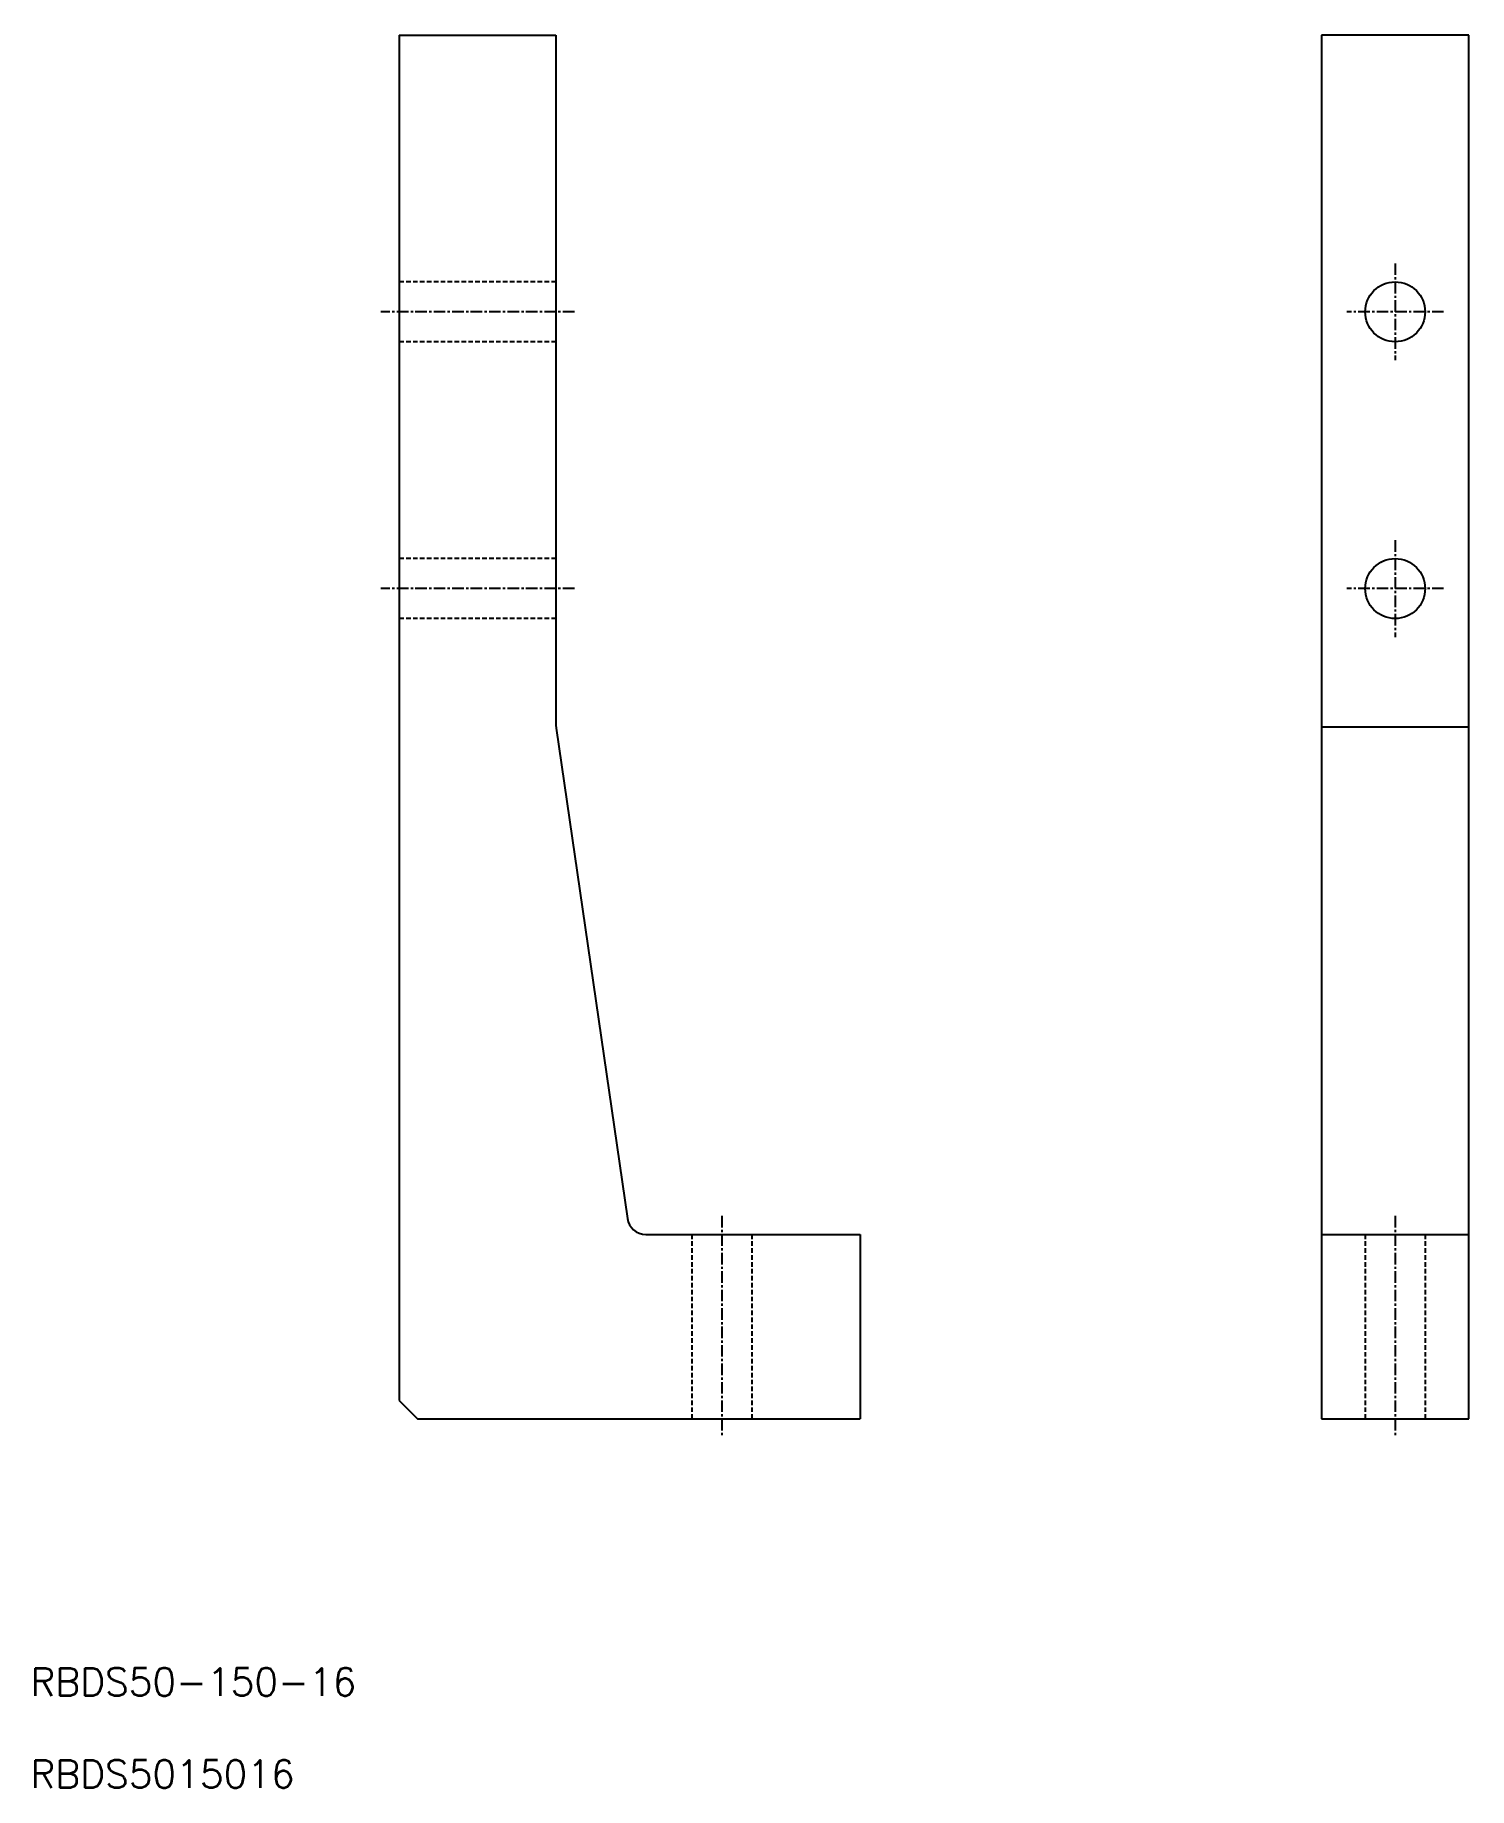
# Model space of a CAD drawing. Extents: x 11 to 166, y 10 to 200.
import ezdxf

# ---------------------------------------------------------------- set-up
doc = ezdxf.new("R2010")
doc.units = 0
doc.linetypes.add('CENTER', pattern=[2, 1.25, -0.25, 0.25, -0.25])
doc.linetypes.add('DASHED', pattern=[0.75, 0.5, -0.25])
doc.layers.get('0').update_dxf_attribs({"linetype": 'CONTINUOUS'})
doc.layers.add('CENTER', color=1, linetype='CENTER')
doc.styles.get("Standard").update_dxf_attribs({"font": 'txt.shx'})

msp = doc.modelspace()

# ---------------------------------------------------------------- linework, layer by layer
at = {"color": 7, "linetype": 'CONTINUOUS'}
for p, q in [((50, 200), (50, 52)), ((50, 200), (67, 200)), ((67, 200), (67, 125.14)), ((166, 200), (150, 200)), ((150, 200), (150, 50)), ((166, 50), (166, 200)), ((67.02, 124.86), (74.75, 71.71)), ((150, 125), (166, 125)), ((76.73, 70), (100, 70)), ((100, 70), (100, 50)), ((150, 70), (166, 70)), ((50, 52), (52, 50)), ((52, 50), (100, 50)), ((150, 50), (166, 50))]:
    msp.add_line(p, q, dxfattribs=at)
at = {"color": 3, "linetype": 'DASHED'}
for p, q in [((67, 173.25), (50, 173.25)), ((67, 166.75), (50, 166.75)), ((67, 143.25), (50, 143.25)), ((67, 136.75), (50, 136.75)), ((81.75, 70), (81.75, 50)), ((88.25, 70), (88.25, 50)), ((154.75, 70), (154.75, 50)), ((161.25, 70), (161.25, 50))]:
    msp.add_line(p, q, dxfattribs=at)
at = {"color": 7, "linetype": 'CONTINUOUS'}
for centre in [(158, 170), (158, 140)]:
    msp.add_circle(centre, 3.25, dxfattribs=at)
for centre, start, end in [((69, 125.14), 180, 188.2759), ((76.73, 72), 188.2759, 270)]:
    msp.add_arc(centre, 2, start, end, dxfattribs=at)
at = {"layer": 'CENTER', "color": 1, "linetype": 'CENTER'}
for p, q in [((158, 175.25), (158, 164.75)), ((69, 170), (48, 170)), ((163.25, 170), (152.75, 170)), ((158, 145.25), (158, 134.75)), ((69, 140), (48, 140)), ((163.25, 140), (152.75, 140)), ((85, 72), (85, 48)), ((158, 72), (158, 48))]:
    msp.add_line(p, q, dxfattribs=at)

# ---------------------------------------------------------------- texts
at = {"color": 7, "linetype": 'CONTINUOUS'}
for s, p in [('RBDS50-150-16 ', (10, 20)), ('RBDS5015016 ', (10, 10))]:
    msp.add_text(s, height=3, dxfattribs=at).set_placement(p)

doc.saveas('drawing.dxf')
